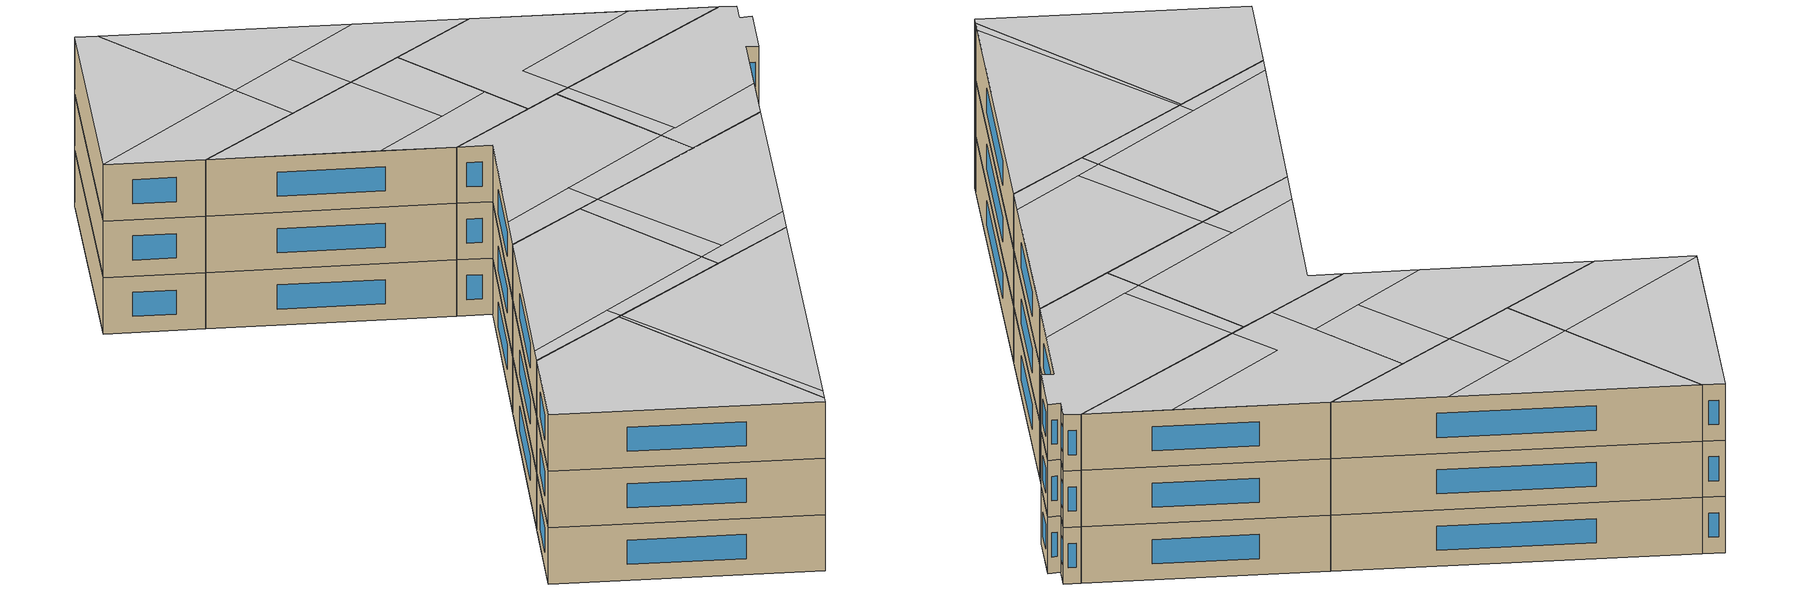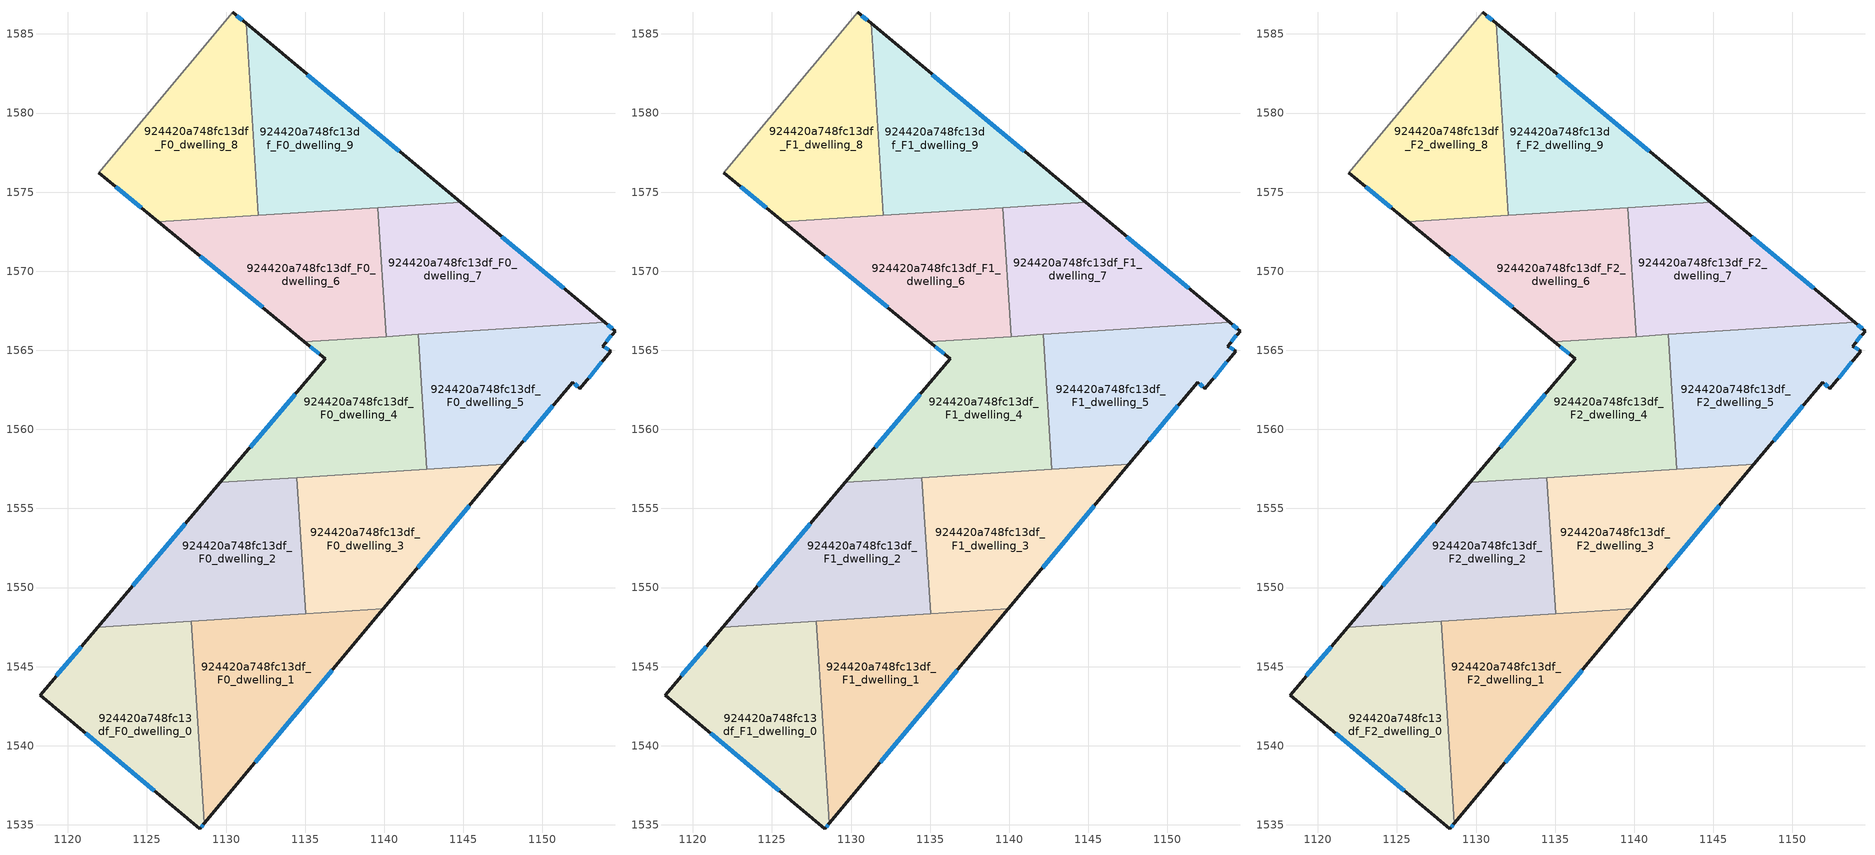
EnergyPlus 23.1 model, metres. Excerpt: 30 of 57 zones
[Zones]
924420a748fc13df_F0_dwelling_0
 floor ground (EU_floor_Construction): 1127.81,1547.87 1128.63,1535.08 1128.35,1534.76 1118.24,1543.2 1121.88,1547.49 z0
 wall outside (EU_wall_Construction): 1121.88,1547.49 1118.24,1543.2 1128.35,1534.76 1128.63,1535.08 z0:3
 wall to 924420a748fc13df_F0_dwelling_1 (EU_wall_Construction): 1128.63,1535.08 1127.81,1547.87 z0:3
 wall to 924420a748fc13df_F0_dwelling_2 (EU_wall_Construction): 1127.81,1547.87 1121.88,1547.49 z0:3
 window (EU_Window_Construction): 1128.43,1534.85 1128.55,1534.99 / 1121.13,1540.79 1125.46,1537.17 / 1120.84,1546.26 1119.28,1544.42 z0.86:2.14
924420a748fc13df_F0_dwelling_1
 floor ground (EU_floor_Construction): 1139.94,1548.65 1128.63,1535.08 1127.81,1547.87 z0
 wall outside (EU_wall_Construction): 1128.63,1535.08 1139.94,1548.65 z0:3
 wall to 924420a748fc13df_F0_dwelling_3 (EU_wall_Construction): 1139.94,1548.65 1135.03,1548.33 z0:3
 wall to 924420a748fc13df_F0_dwelling_2 (EU_wall_Construction): 1135.03,1548.33 1127.81,1547.87 z0:3
 window (EU_Window_Construction): 1131.86,1538.96 1136.71,1544.77 z0.86:2.14
924420a748fc13df_F0_dwelling_2
 floor ground (EU_floor_Construction): 1134.48,1556.95 1135.03,1548.33 1121.88,1547.49 1129.64,1556.64 z0
 wall outside (EU_wall_Construction): 1129.64,1556.64 1121.88,1547.49 z0:3
 wall to 924420a748fc13df_F0_dwelling_3 (EU_wall_Construction): 1135.03,1548.33 1134.48,1556.95 z0:3
 wall to 924420a748fc13df_F0_dwelling_4 (EU_wall_Construction): 1134.48,1556.95 1129.64,1556.64 z0:3
 window (EU_Window_Construction): 1127.42,1554.03 1124.1,1550.11 z0.86:2.14
924420a748fc13df_F0_dwelling_3
 floor ground (EU_floor_Construction): 1147.57,1557.79 1139.94,1548.65 1135.03,1548.33 1134.48,1556.95 z0
 wall outside (EU_wall_Construction): 1139.94,1548.65 1147.57,1557.79 z0:3
 wall to 924420a748fc13df_F0_dwelling_5 (EU_wall_Construction): 1147.57,1557.79 1142.69,1557.48 z0:3
 wall to 924420a748fc13df_F0_dwelling_4 (EU_wall_Construction): 1142.69,1557.48 1134.48,1556.95 z0:3
 window (EU_Window_Construction): 1142.12,1551.26 1145.39,1555.18 z0.86:2.14
924420a748fc13df_F0_dwelling_4
 floor ground (EU_floor_Construction): 1142.14,1566 1142.69,1557.48 1129.64,1556.64 1136.27,1564.46 1134.95,1565.54 z0
 wall outside (EU_wall_Construction): 1134.95,1565.54 1136.27,1564.46 1129.64,1556.64 z0:3
 wall to 924420a748fc13df_F0_dwelling_5 (EU_wall_Construction): 1142.69,1557.48 1142.14,1566 z0:3
 wall to 924420a748fc13df_F0_dwelling_6 (EU_wall_Construction): 1140.12,1565.87 1134.95,1565.54 z0:3
 wall to 924420a748fc13df_F0_dwelling_7 (EU_wall_Construction): 1142.14,1566 1140.12,1565.87 z0:3
 window (EU_Window_Construction): 1135.33,1565.23 1135.89,1564.77 / 1134.37,1562.23 1131.54,1558.88 z0.86:2.14
924420a748fc13df_F0_dwelling_5
 floor ground (EU_floor_Construction): 1154.59,1566.21 1153.81,1565.27 1154.33,1564.94 1152.36,1562.57 1151.91,1562.99 1147.57,1557.79 1142.69,1557.48 1142.14,1566 1153.94,1566.76 z0
 wall outside (EU_wall_Construction): 1147.57,1557.79 1151.91,1562.99 1152.36,1562.57 1154.33,1564.94 1153.81,1565.27 1154.59,1566.21 1153.94,1566.76 z0:3
 wall to 924420a748fc13df_F0_dwelling_7 (EU_wall_Construction): 1153.94,1566.76 1142.14,1566 z0:3
 window (EU_Window_Construction): 1154.41,1566.37 1154.12,1566.6 / 1154.03,1565.54 1154.37,1565.94 / 1154.18,1565.04 1153.96,1565.18 / 1152.93,1563.25 1153.77,1564.26 / 1152.04,1562.87 1152.23,1562.69 / 1148.81,1559.28 1150.67,1561.51 z0.86:2.14
924420a748fc13df_F0_dwelling_6
 floor ground (EU_floor_Construction): 1139.6,1574.02 1140.12,1565.87 1134.95,1565.54 1125.72,1573.13 z0
 wall outside (EU_wall_Construction): 1125.72,1573.13 1134.95,1565.54 z0:3
 wall to 924420a748fc13df_F0_dwelling_7 (EU_wall_Construction): 1140.12,1565.87 1139.6,1574.02 z0:3
 wall to 924420a748fc13df_F0_dwelling_9 (EU_wall_Construction): 1139.6,1574.02 1132.05,1573.53 z0:3
 wall to 924420a748fc13df_F0_dwelling_8 (EU_wall_Construction): 1132.05,1573.53 1125.72,1573.13 z0:3
 window (EU_Window_Construction): 1128.36,1570.96 1132.31,1567.71 z0.86:2.14
924420a748fc13df_F0_dwelling_7
 floor ground (EU_floor_Construction): 1153.94,1566.76 1140.12,1565.87 1139.6,1574.02 1144.83,1574.35 z0
 wall outside (EU_wall_Construction): 1153.94,1566.76 1144.83,1574.35 z0:3
 wall to 924420a748fc13df_F0_dwelling_9 (EU_wall_Construction): 1144.83,1574.35 1139.6,1574.02 z0:3
 window (EU_Window_Construction): 1151.34,1568.93 1147.44,1572.18 z0.86:2.14
924420a748fc13df_F0_dwelling_8
 floor ground (EU_floor_Construction): 1131.27,1585.67 1132.05,1573.53 1125.72,1573.13 1121.97,1576.22 1130.43,1586.37 z0
 wall outside (EU_wall_Construction): 1131.27,1585.67 1130.43,1586.37 / 1121.97,1576.22 1125.72,1573.13 z0:3
 wall adiabatic (EU_wall_Construction): 1130.43,1586.37 1121.97,1576.22 z0:3
 wall to 924420a748fc13df_F0_dwelling_9 (EU_wall_Construction): 1132.05,1573.53 1131.27,1585.67 z0:3
 window (EU_Window_Construction): 1131.03,1585.87 1130.67,1586.17 / 1123.04,1575.33 1124.65,1574.01 z0.86:2.14
924420a748fc13df_F0_dwelling_9
 floor ground (EU_floor_Construction): 1144.83,1574.35 1132.05,1573.53 1131.27,1585.67 z0
 wall outside (EU_wall_Construction): 1144.83,1574.35 1131.27,1585.67 z0:3
 window (EU_Window_Construction): 1140.96,1577.58 1135.15,1582.43 z0.86:2.14
924420a748fc13df_F1_dwelling_0
 floor to 924420a748fc13df_F0_dwelling_0 (EU_floor_Construction): 1127.81,1547.87 1128.63,1535.08 1128.35,1534.76 1118.24,1543.2 1121.88,1547.49 z3
 wall outside (EU_wall_Construction): 1121.88,1547.49 1118.24,1543.2 1128.35,1534.76 1128.63,1535.08 z3:6
 wall to 924420a748fc13df_F1_dwelling_1 (EU_wall_Construction): 1128.63,1535.08 1127.81,1547.87 z3:6
 wall to 924420a748fc13df_F1_dwelling_2 (EU_wall_Construction): 1127.81,1547.87 1121.88,1547.49 z3:6
 window (EU_Window_Construction): 1128.43,1534.85 1128.55,1534.99 / 1121.13,1540.79 1125.46,1537.17 / 1120.84,1546.26 1119.28,1544.42 z3.86:5.14
924420a748fc13df_F1_dwelling_1
 floor to 924420a748fc13df_F0_dwelling_1 (EU_floor_Construction): 1139.94,1548.65 1128.63,1535.08 1127.81,1547.87 z3
 wall outside (EU_wall_Construction): 1128.63,1535.08 1139.94,1548.65 z3:6
 wall to 924420a748fc13df_F1_dwelling_3 (EU_wall_Construction): 1139.94,1548.65 1135.03,1548.33 z3:6
 wall to 924420a748fc13df_F1_dwelling_2 (EU_wall_Construction): 1135.03,1548.33 1127.81,1547.87 z3:6
 window (EU_Window_Construction): 1131.86,1538.96 1136.71,1544.77 z3.86:5.14
924420a748fc13df_F1_dwelling_2
 floor to 924420a748fc13df_F0_dwelling_2 (EU_floor_Construction): 1134.48,1556.95 1135.03,1548.33 1121.88,1547.49 1129.64,1556.64 z3
 wall outside (EU_wall_Construction): 1129.64,1556.64 1121.88,1547.49 z3:6
 wall to 924420a748fc13df_F1_dwelling_3 (EU_wall_Construction): 1135.03,1548.33 1134.48,1556.95 z3:6
 wall to 924420a748fc13df_F1_dwelling_4 (EU_wall_Construction): 1134.48,1556.95 1129.64,1556.64 z3:6
 window (EU_Window_Construction): 1127.42,1554.03 1124.1,1550.11 z3.86:5.14
924420a748fc13df_F1_dwelling_3
 floor to 924420a748fc13df_F0_dwelling_3 (EU_floor_Construction): 1147.57,1557.79 1139.94,1548.65 1135.03,1548.33 1134.48,1556.95 z3
 wall outside (EU_wall_Construction): 1139.94,1548.65 1147.57,1557.79 z3:6
 wall to 924420a748fc13df_F1_dwelling_5 (EU_wall_Construction): 1147.57,1557.79 1142.69,1557.48 z3:6
 wall to 924420a748fc13df_F1_dwelling_4 (EU_wall_Construction): 1142.69,1557.48 1134.48,1556.95 z3:6
 window (EU_Window_Construction): 1142.12,1551.26 1145.39,1555.18 z3.86:5.14
924420a748fc13df_F1_dwelling_4
 floor to 924420a748fc13df_F0_dwelling_4 (EU_floor_Construction): 1142.14,1566 1142.69,1557.48 1129.64,1556.64 1136.27,1564.46 1134.95,1565.54 z3
 wall outside (EU_wall_Construction): 1134.95,1565.54 1136.27,1564.46 1129.64,1556.64 z3:6
 wall to 924420a748fc13df_F1_dwelling_5 (EU_wall_Construction): 1142.69,1557.48 1142.14,1566 z3:6
 wall to 924420a748fc13df_F1_dwelling_6 (EU_wall_Construction): 1140.12,1565.87 1134.95,1565.54 z3:6
 wall to 924420a748fc13df_F1_dwelling_7 (EU_wall_Construction): 1142.14,1566 1140.12,1565.87 z3:6
 window (EU_Window_Construction): 1135.33,1565.23 1135.89,1564.77 / 1134.37,1562.23 1131.54,1558.88 z3.86:5.14
924420a748fc13df_F1_dwelling_5
 floor to 924420a748fc13df_F0_dwelling_5 (EU_floor_Construction): 1154.59,1566.21 1153.81,1565.27 1154.33,1564.94 1152.36,1562.57 1151.91,1562.99 1147.57,1557.79 1142.69,1557.48 1142.14,1566 1153.94,1566.76 z3
 wall outside (EU_wall_Construction): 1147.57,1557.79 1151.91,1562.99 1152.36,1562.57 1154.33,1564.94 1153.81,1565.27 1154.59,1566.21 1153.94,1566.76 z3:6
 wall to 924420a748fc13df_F1_dwelling_7 (EU_wall_Construction): 1153.94,1566.76 1142.14,1566 z3:6
 window (EU_Window_Construction): 1154.41,1566.37 1154.12,1566.6 / 1154.03,1565.54 1154.37,1565.94 / 1154.18,1565.04 1153.96,1565.18 / 1152.93,1563.25 1153.77,1564.26 / 1152.04,1562.87 1152.23,1562.69 / 1148.81,1559.28 1150.67,1561.51 z3.86:5.14
924420a748fc13df_F1_dwelling_6
 floor to 924420a748fc13df_F0_dwelling_6 (EU_floor_Construction): 1139.6,1574.02 1140.12,1565.87 1134.95,1565.54 1125.72,1573.13 z3
 wall outside (EU_wall_Construction): 1125.72,1573.13 1134.95,1565.54 z3:6
 wall to 924420a748fc13df_F1_dwelling_7 (EU_wall_Construction): 1140.12,1565.87 1139.6,1574.02 z3:6
 wall to 924420a748fc13df_F1_dwelling_9 (EU_wall_Construction): 1139.6,1574.02 1132.05,1573.53 z3:6
 wall to 924420a748fc13df_F1_dwelling_8 (EU_wall_Construction): 1132.05,1573.53 1125.72,1573.13 z3:6
 window (EU_Window_Construction): 1128.36,1570.96 1132.31,1567.71 z3.86:5.14
924420a748fc13df_F1_dwelling_7
 floor to 924420a748fc13df_F0_dwelling_7 (EU_floor_Construction): 1153.94,1566.76 1140.12,1565.87 1139.6,1574.02 1144.83,1574.35 z3
 wall outside (EU_wall_Construction): 1153.94,1566.76 1144.83,1574.35 z3:6
 wall to 924420a748fc13df_F1_dwelling_9 (EU_wall_Construction): 1144.83,1574.35 1139.6,1574.02 z3:6
 window (EU_Window_Construction): 1151.34,1568.93 1147.44,1572.18 z3.86:5.14
924420a748fc13df_F1_dwelling_8
 floor to 924420a748fc13df_F0_dwelling_8 (EU_floor_Construction): 1131.27,1585.67 1132.05,1573.53 1125.72,1573.13 1121.97,1576.22 1130.43,1586.37 z3
 wall outside (EU_wall_Construction): 1131.27,1585.67 1130.43,1586.37 / 1121.97,1576.22 1125.72,1573.13 z3:6
 wall adiabatic (EU_wall_Construction): 1130.43,1586.37 1121.97,1576.22 z3:6
 wall to 924420a748fc13df_F1_dwelling_9 (EU_wall_Construction): 1132.05,1573.53 1131.27,1585.67 z3:6
 window (EU_Window_Construction): 1131.03,1585.87 1130.67,1586.17 / 1123.04,1575.33 1124.65,1574.01 z3.86:5.14
924420a748fc13df_F1_dwelling_9
 floor to 924420a748fc13df_F0_dwelling_9 (EU_floor_Construction): 1144.83,1574.35 1132.05,1573.53 1131.27,1585.67 z3
 wall outside (EU_wall_Construction): 1144.83,1574.35 1131.27,1585.67 z3:6
 window (EU_Window_Construction): 1140.96,1577.58 1135.15,1582.43 z3.86:5.14
924420a748fc13df_F2_dwelling_0
 floor to 924420a748fc13df_F1_dwelling_0 (EU_floor_Construction): 1127.81,1547.87 1128.63,1535.08 1128.35,1534.76 1118.24,1543.2 1121.88,1547.49 z6
 wall outside (EU_wall_Construction): 1121.88,1547.49 1118.24,1543.2 1128.35,1534.76 1128.63,1535.08 z6:9
 wall to 924420a748fc13df_F2_dwelling_1 (EU_wall_Construction): 1128.63,1535.08 1127.81,1547.87 z6:9
 wall to 924420a748fc13df_F2_dwelling_2 (EU_wall_Construction): 1127.81,1547.87 1121.88,1547.49 z6:9
 window (EU_Window_Construction): 1128.43,1534.85 1128.55,1534.99 / 1121.13,1540.79 1125.46,1537.17 / 1120.84,1546.26 1119.28,1544.42 z6.86:8.14
 ceiling to 924420a748fc13df_F3_dwelling_0 (EU_floor_Construction): 1128.35,1534.76 1128.63,1535.09 1127.81,1547.87 1121.88,1547.49 1118.24,1543.2 z9
924420a748fc13df_F2_dwelling_1
 floor to 924420a748fc13df_F1_dwelling_1 (EU_floor_Construction): 1139.94,1548.65 1128.63,1535.08 1127.81,1547.87 z6
 wall outside (EU_wall_Construction): 1128.63,1535.08 1139.94,1548.65 z6:9
 wall to 924420a748fc13df_F2_dwelling_3 (EU_wall_Construction): 1139.94,1548.65 1135.03,1548.33 z6:9
 wall to 924420a748fc13df_F2_dwelling_2 (EU_wall_Construction): 1135.03,1548.33 1127.81,1547.87 z6:9
 window (EU_Window_Construction): 1131.86,1538.96 1136.71,1544.77 z6.86:8.14
 ceiling to 924420a748fc13df_F3_dwelling_1 (EU_floor_Construction): 1129.08,1535.63 1139.94,1548.65 1127.97,1547.88 z9
 ceiling to 924420a748fc13df_F3_dwelling_0 (EU_floor_Construction): 1128.63,1535.09 1129.08,1535.63 1127.97,1547.88 1127.81,1547.87 z9
924420a748fc13df_F2_dwelling_2
 floor to 924420a748fc13df_F1_dwelling_2 (EU_floor_Construction): 1134.48,1556.95 1135.03,1548.33 1121.88,1547.49 1129.64,1556.64 z6
 wall outside (EU_wall_Construction): 1129.64,1556.64 1121.88,1547.49 z6:9
 wall to 924420a748fc13df_F2_dwelling_3 (EU_wall_Construction): 1135.03,1548.33 1134.48,1556.95 z6:9
 wall to 924420a748fc13df_F2_dwelling_4 (EU_wall_Construction): 1134.48,1556.95 1129.64,1556.64 z6:9
 window (EU_Window_Construction): 1127.42,1554.03 1124.1,1550.11 z6.86:8.14
 ceiling adiabatic (EU_roof_Construction): 1134.97,1549.37 1134.48,1556.95 1129.64,1556.64 1122.52,1548.25 z9
 ceiling to 924420a748fc13df_F3_dwelling_1 (EU_floor_Construction): 1135.03,1548.33 1134.97,1549.37 1127.9,1548.73 1127.97,1547.88 z9
 ceiling to 924420a748fc13df_F3_dwelling_0 (EU_floor_Construction): 1127.97,1547.88 1127.9,1548.73 1122.52,1548.25 1121.88,1547.49 z9
924420a748fc13df_F2_dwelling_3
 floor to 924420a748fc13df_F1_dwelling_3 (EU_floor_Construction): 1147.57,1557.79 1139.94,1548.65 1135.03,1548.33 1134.48,1556.95 z6
 wall outside (EU_wall_Construction): 1139.94,1548.65 1147.57,1557.79 z6:9
 wall to 924420a748fc13df_F2_dwelling_5 (EU_wall_Construction): 1147.57,1557.79 1142.69,1557.48 z6:9
 wall to 924420a748fc13df_F2_dwelling_4 (EU_wall_Construction): 1142.69,1557.48 1134.48,1556.95 z6:9
 window (EU_Window_Construction): 1142.12,1551.26 1145.39,1555.18 z6.86:8.14
 ceiling to 924420a748fc13df_F3_dwelling_3 (EU_floor_Construction): 1141,1549.92 1147.57,1557.79 1135.78,1557.04 1136.46,1549.51 z9
 ceiling to 924420a748fc13df_F3_dwelling_1 (EU_floor_Construction): 1139.94,1548.65 1141,1549.92 1134.97,1549.37 1135.03,1548.33 z9
 ceiling adiabatic (EU_roof_Construction): 1136.46,1549.51 1135.78,1557.04 1134.48,1556.95 1134.97,1549.37 z9
924420a748fc13df_F2_dwelling_4
 floor to 924420a748fc13df_F1_dwelling_4 (EU_floor_Construction): 1142.14,1566 1142.69,1557.48 1129.64,1556.64 1136.27,1564.46 1134.95,1565.54 z6
 wall outside (EU_wall_Construction): 1134.95,1565.54 1136.27,1564.46 1129.64,1556.64 z6:9
 wall to 924420a748fc13df_F2_dwelling_5 (EU_wall_Construction): 1142.69,1557.48 1142.14,1566 z6:9
 wall to 924420a748fc13df_F2_dwelling_6 (EU_wall_Construction): 1140.12,1565.87 1134.95,1565.54 z6:9
 wall to 924420a748fc13df_F2_dwelling_7 (EU_wall_Construction): 1142.14,1566 1140.12,1565.87 z6:9
 window (EU_Window_Construction): 1135.33,1565.23 1135.89,1564.77 / 1134.37,1562.23 1131.54,1558.88 z6.86:8.14
 ceiling adiabatic (EU_roof_Construction): 1142.56,1559.46 1142.14,1566 1134.95,1565.54 1136.27,1564.46 1131.16,1558.43 z9
 ceiling to 924420a748fc13df_F3_dwelling_3 (EU_floor_Construction): 1142.69,1557.48 1142.56,1559.46 1135.62,1558.83 1135.78,1557.04 z9
 ceiling to 924420a748fc13df_F3_dwelling_2 (EU_floor_Construction): 1135.78,1557.04 1135.62,1558.83 1131.16,1558.43 1129.64,1556.64 z9
924420a748fc13df_F2_dwelling_5
 floor to 924420a748fc13df_F1_dwelling_5 (EU_floor_Construction): 1154.59,1566.21 1153.81,1565.27 1154.33,1564.94 1152.36,1562.57 1151.91,1562.99 1147.57,1557.79 1142.69,1557.48 1142.14,1566 1153.94,1566.76 z6
 wall outside (EU_wall_Construction): 1147.57,1557.79 1151.91,1562.99 1152.36,1562.57 1154.33,1564.94 1153.81,1565.27 1154.59,1566.21 1153.94,1566.76 z6:9
 wall to 924420a748fc13df_F2_dwelling_7 (EU_wall_Construction): 1153.94,1566.76 1142.14,1566 z6:9
 window (EU_Window_Construction): 1154.41,1566.37 1154.12,1566.6 / 1154.03,1565.54 1154.37,1565.94 / 1154.18,1565.04 1153.96,1565.18 / 1152.93,1563.25 1153.77,1564.26 / 1152.04,1562.87 1152.23,1562.69 / 1148.81,1559.28 1150.67,1561.51 z6.86:8.14
 ceiling to 924420a748fc13df_F3_dwelling_5 (EU_floor_Construction): 1152.36,1562.57 1154.33,1564.94 1153.81,1565.27 1154.59,1566.21 1153.94,1566.76 1143.02,1566.06 1143.61,1559.56 1149.48,1560.09 1151.91,1562.99 z9
 ceiling to 924420a748fc13df_F3_dwelling_3 (EU_floor_Construction): 1147.57,1557.79 1149.48,1560.09 1142.56,1559.46 1142.69,1557.48 z9
 ceiling adiabatic (EU_roof_Construction): 1143.61,1559.56 1143.02,1566.06 1142.14,1566 1142.56,1559.46 z9
924420a748fc13df_F2_dwelling_6
 floor to 924420a748fc13df_F1_dwelling_6 (EU_floor_Construction): 1139.6,1574.02 1140.12,1565.87 1134.95,1565.54 1125.72,1573.13 z6
 wall outside (EU_wall_Construction): 1125.72,1573.13 1134.95,1565.54 z6:9
 wall to 924420a748fc13df_F2_dwelling_7 (EU_wall_Construction): 1140.12,1565.87 1139.6,1574.02 z6:9
 wall to 924420a748fc13df_F2_dwelling_9 (EU_wall_Construction): 1139.6,1574.02 1132.05,1573.53 z6:9
 wall to 924420a748fc13df_F2_dwelling_8 (EU_wall_Construction): 1132.05,1573.53 1125.72,1573.13 z6:9
 window (EU_Window_Construction): 1128.36,1570.96 1132.31,1567.71 z6.86:8.14
 ceiling to 924420a748fc13df_F3_dwelling_6 (EU_floor_Construction): 1136.72,1568.26 1136.22,1573.8 1125.72,1573.13 1132.14,1567.85 z9
 ceiling to 924420a748fc13df_F3_dwelling_7 (EU_floor_Construction): 1139.95,1568.56 1139.6,1574.02 1136.22,1573.8 1136.72,1568.26 z9
 ceiling adiabatic (EU_roof_Construction): 1140.12,1565.87 1139.95,1568.56 1132.14,1567.85 1134.95,1565.54 z9
924420a748fc13df_F2_dwelling_7
 floor to 924420a748fc13df_F1_dwelling_7 (EU_floor_Construction): 1153.94,1566.76 1140.12,1565.87 1139.6,1574.02 1144.83,1574.35 z6
 wall outside (EU_wall_Construction): 1153.94,1566.76 1144.83,1574.35 z6:9
 wall to 924420a748fc13df_F2_dwelling_9 (EU_wall_Construction): 1144.83,1574.35 1139.6,1574.02 z6:9
 window (EU_Window_Construction): 1151.34,1568.93 1147.44,1572.18 z6.86:8.14
 ceiling to 924420a748fc13df_F3_dwelling_5 (EU_floor_Construction): 1153.94,1566.76 1150.62,1569.52 1142.77,1568.81 1143.02,1566.06 z9
 ceiling adiabatic (EU_roof_Construction): 1150.62,1569.52 1144.83,1574.35 1139.6,1574.02 1140.12,1565.87 1143.02,1566.06 1142.77,1568.81 z9
924420a748fc13df_F2_dwelling_8
 floor to 924420a748fc13df_F1_dwelling_8 (EU_floor_Construction): 1131.27,1585.67 1132.05,1573.53 1125.72,1573.13 1121.97,1576.22 1130.43,1586.37 z6
 wall outside (EU_wall_Construction): 1131.27,1585.67 1130.43,1586.37 / 1121.97,1576.22 1125.72,1573.13 z6:9
 wall adiabatic (EU_wall_Construction): 1130.43,1586.37 1121.97,1576.22 z6:9
 wall to 924420a748fc13df_F2_dwelling_9 (EU_wall_Construction): 1132.05,1573.53 1131.27,1585.67 z6:9
 window (EU_Window_Construction): 1131.03,1585.87 1130.67,1586.17 / 1123.04,1575.33 1124.65,1574.01 z6.86:8.14
 ceiling to 924420a748fc13df_F3_dwelling_8 (EU_floor_Construction): 1131.82,1577.15 1131.27,1585.67 1130.43,1586.37 1122,1576.26 z9
 ceiling to 924420a748fc13df_F3_dwelling_6 (EU_floor_Construction): 1132.05,1573.53 1131.82,1577.15 1122,1576.26 1121.97,1576.22 1125.72,1573.13 z9
924420a748fc13df_F2_dwelling_9
 floor to 924420a748fc13df_F1_dwelling_9 (EU_floor_Construction): 1144.83,1574.35 1132.05,1573.53 1131.27,1585.67 z6
 wall outside (EU_wall_Construction): 1144.83,1574.35 1131.27,1585.67 z6:9
 window (EU_Window_Construction): 1140.96,1577.58 1135.15,1582.43 z6.86:8.14
 ceiling to 924420a748fc13df_F3_dwelling_8 (EU_floor_Construction): 1140.53,1577.94 1131.27,1585.67 1131.82,1577.15 z9
 ceiling to 924420a748fc13df_F3_dwelling_6 (EU_floor_Construction): 1136.22,1573.8 1135.89,1577.52 1131.82,1577.15 1132.05,1573.53 z9
 ceiling to 924420a748fc13df_F3_dwelling_7 (EU_floor_Construction): 1144.83,1574.35 1140.53,1577.94 1135.89,1577.52 1136.22,1573.8 z9
[Building]
EU S2 Campaign: North Axis=0; Terrain=City; Solar Distribution=FullExterior
[Site:Location]
Helsinki-Vantaa.AP: Latitude=60.317; Longitude=24.963; Time Zone=2; Elevation=54.6
[SizingPeriod:WeatherFileDays]
AnnualSizingPeriod: Begin Month=1; Begin Day of Month=1; End Month=12; End Day of Month=31; Day of Week for Start Day=Monday; Use Weather File Daylight Saving Period=No; Use Weather File Rain and Snow Indicators=No
[MATERIAL]
EU_InternalMass_Material: Roughness=MediumRough; Thickness=0.1; Conductivity=1; Density=1800; Specific Heat=900; Thermal Absorptance=0.9; Solar Absorptance=0.7; Visible Absorptance=0.7
[MATERIAL:NOMASS] Roughness=MediumRough; Thermal Absorptance=0.9; Solar Absorptance=0.7; Visible Absorptance=0.7
Name | Thermal Resistance
EU_wall_NoMass | 1.10183
EU_roof_NoMass; EU_floor_NoMass | 1.70606
[WINDOWMATERIAL:SIMPLEGLAZINGSYSTEM]
EU_Window_SimpleGlazing: UFactor=3.11035; Solar Heat Gain Coefficient=0.8; Visible Transmittance=0.8
[CONSTRUCTION]
EU_wall_Construction: EU_wall_NoMass
EU_roof_Construction: EU_roof_NoMass
EU_floor_Construction: EU_floor_NoMass
EU_Window_Construction: EU_Window_SimpleGlazing
EU_InternalMass_Construction: EU_InternalMass_Material
[ZONE] Type=1; Multiplier=1; Ceiling Height=autocalculate; Floor Area=autocalculate; Part of Total Floor Area=Yes
Name | Volume
924420a748fc13df_F0_dwelling_0; 924420a748fc13df_F1_dwelling_0; 924420a748fc13df_F2_dwelling_0 | 233.665
924420a748fc13df_F0_dwelling_1; 924420a748fc13df_F1_dwelling_1; 924420a748fc13df_F2_dwelling_1 | 233.617
924420a748fc13df_F0_dwelling_2; 924420a748fc13df_F1_dwelling_2; 924420a748fc13df_F2_dwelling_2 | 233.635
924420a748fc13df_F0_dwelling_3; 924420a748fc13df_F1_dwelling_3; 924420a748fc13df_F2_dwelling_3; 924420a748fc13df_F0_dwelling_8; 924420a748fc13df_F1_dwelling_8; 924420a748fc13df_F2_dwelling_8 | 233.622
924420a748fc13df_F0_dwelling_4; 924420a748fc13df_F1_dwelling_4; 924420a748fc13df_F2_dwelling_4 | 233.588
924420a748fc13df_F0_dwelling_5; 924420a748fc13df_F1_dwelling_5; 924420a748fc13df_F2_dwelling_5 | 233.633
924420a748fc13df_F0_dwelling_6; 924420a748fc13df_F1_dwelling_6; 924420a748fc13df_F2_dwelling_6 | 233.644
924420a748fc13df_F0_dwelling_7; 924420a748fc13df_F1_dwelling_7; 924420a748fc13df_F2_dwelling_7 | 233.626
924420a748fc13df_F0_dwelling_9; 924420a748fc13df_F1_dwelling_9; 924420a748fc13df_F2_dwelling_9 | 233.655
[INTERNALMASS] Construction=EU_InternalMass_Construction
Name | Zone or ZoneList | Surface Area
924420a748fc13df_F0_dwelling_0_EU_InternalMass | 924420a748fc13df_F0_dwelling_0 | 77.888
924420a748fc13df_F0_dwelling_1_EU_InternalMass | 924420a748fc13df_F0_dwelling_1 | 77.8782
924420a748fc13df_F0_dwelling_2_EU_InternalMass | 924420a748fc13df_F0_dwelling_2 | 77.8794
924420a748fc13df_F0_dwelling_3_EU_InternalMass | 924420a748fc13df_F0_dwelling_3 | 77.8798
924420a748fc13df_F0_dwelling_4_EU_InternalMass | 924420a748fc13df_F0_dwelling_4 | 77.8624
924420a748fc13df_F0_dwelling_5_EU_InternalMass | 924420a748fc13df_F0_dwelling_5 | 77.8829
924420a748fc13df_F0_dwelling_6_EU_InternalMass | 924420a748fc13df_F0_dwelling_6 | 77.8821
924420a748fc13df_F0_dwelling_7_EU_InternalMass | 924420a748fc13df_F0_dwelling_7 | 77.874
924420a748fc13df_F0_dwelling_8_EU_InternalMass | 924420a748fc13df_F0_dwelling_8 | 77.8746
924420a748fc13df_F0_dwelling_9_EU_InternalMass | 924420a748fc13df_F0_dwelling_9 | 77.8881
924420a748fc13df_F1_dwelling_0_EU_InternalMass | 924420a748fc13df_F1_dwelling_0 | 77.888
924420a748fc13df_F1_dwelling_1_EU_InternalMass | 924420a748fc13df_F1_dwelling_1 | 77.8782
924420a748fc13df_F1_dwelling_2_EU_InternalMass | 924420a748fc13df_F1_dwelling_2 | 77.8794
924420a748fc13df_F1_dwelling_3_EU_InternalMass | 924420a748fc13df_F1_dwelling_3 | 77.8798
924420a748fc13df_F1_dwelling_4_EU_InternalMass | 924420a748fc13df_F1_dwelling_4 | 77.8624
924420a748fc13df_F1_dwelling_5_EU_InternalMass | 924420a748fc13df_F1_dwelling_5 | 77.8829
924420a748fc13df_F1_dwelling_6_EU_InternalMass | 924420a748fc13df_F1_dwelling_6 | 77.8821
924420a748fc13df_F1_dwelling_7_EU_InternalMass | 924420a748fc13df_F1_dwelling_7 | 77.874
924420a748fc13df_F1_dwelling_8_EU_InternalMass | 924420a748fc13df_F1_dwelling_8 | 77.8746
924420a748fc13df_F1_dwelling_9_EU_InternalMass | 924420a748fc13df_F1_dwelling_9 | 77.8881
924420a748fc13df_F2_dwelling_0_EU_InternalMass | 924420a748fc13df_F2_dwelling_0 | 77.888
924420a748fc13df_F2_dwelling_1_EU_InternalMass | 924420a748fc13df_F2_dwelling_1 | 77.8782
924420a748fc13df_F2_dwelling_2_EU_InternalMass | 924420a748fc13df_F2_dwelling_2 | 77.8794
924420a748fc13df_F2_dwelling_3_EU_InternalMass | 924420a748fc13df_F2_dwelling_3 | 77.8798
924420a748fc13df_F2_dwelling_4_EU_InternalMass | 924420a748fc13df_F2_dwelling_4 | 77.8624
924420a748fc13df_F2_dwelling_5_EU_InternalMass | 924420a748fc13df_F2_dwelling_5 | 77.8829
924420a748fc13df_F2_dwelling_6_EU_InternalMass | 924420a748fc13df_F2_dwelling_6 | 77.8821
924420a748fc13df_F2_dwelling_7_EU_InternalMass | 924420a748fc13df_F2_dwelling_7 | 77.874
924420a748fc13df_F2_dwelling_8_EU_InternalMass | 924420a748fc13df_F2_dwelling_8 | 77.8746
924420a748fc13df_F2_dwelling_9_EU_InternalMass | 924420a748fc13df_F2_dwelling_9 | 77.8881
[OTHEREQUIPMENT] Fuel Type=Electricity; Design Level Calculation Method=Watts/Area; Power per Zone Floor Area=1; Fraction Latent=0; Fraction Radiant=0; Fraction Lost=0; Carbon Dioxide Generation Rate=0; EndUse Subcategory=EU_Step8_InternalGains
Name | Zone or ZoneList or Space or SpaceList | Schedule
EU_Step8_InternalGain_924420a748fc13df_F0_dwelling_0_f000 | 924420a748fc13df_F0_dwelling_0 | EU_Step8_GainSchedule_924420a748fc13df_F0_dwelling_0_f000
EU_Step8_InternalGain_924420a748fc13df_F0_dwelling_1_f000 | 924420a748fc13df_F0_dwelling_1 | EU_Step8_GainSchedule_924420a748fc13df_F0_dwelling_1_f000
EU_Step8_InternalGain_924420a748fc13df_F0_dwelling_2_f000 | 924420a748fc13df_F0_dwelling_2 | EU_Step8_GainSchedule_924420a748fc13df_F0_dwelling_2_f000
EU_Step8_InternalGain_924420a748fc13df_F0_dwelling_3_f000 | 924420a748fc13df_F0_dwelling_3 | EU_Step8_GainSchedule_924420a748fc13df_F0_dwelling_3_f000
EU_Step8_InternalGain_924420a748fc13df_F0_dwelling_4_f000 | 924420a748fc13df_F0_dwelling_4 | EU_Step8_GainSchedule_924420a748fc13df_F0_dwelling_4_f000
EU_Step8_InternalGain_924420a748fc13df_F0_dwelling_5_f000 | 924420a748fc13df_F0_dwelling_5 | EU_Step8_GainSchedule_924420a748fc13df_F0_dwelling_5_f000
EU_Step8_InternalGain_924420a748fc13df_F0_dwelling_6_f000 | 924420a748fc13df_F0_dwelling_6 | EU_Step8_GainSchedule_924420a748fc13df_F0_dwelling_6_f000
EU_Step8_InternalGain_924420a748fc13df_F0_dwelling_7_f000 | 924420a748fc13df_F0_dwelling_7 | EU_Step8_GainSchedule_924420a748fc13df_F0_dwelling_7_f000
EU_Step8_InternalGain_924420a748fc13df_F0_dwelling_8_f000 | 924420a748fc13df_F0_dwelling_8 | EU_Step8_GainSchedule_924420a748fc13df_F0_dwelling_8_f000
EU_Step8_InternalGain_924420a748fc13df_F0_dwelling_9_f000 | 924420a748fc13df_F0_dwelling_9 | EU_Step8_GainSchedule_924420a748fc13df_F0_dwelling_9_f000
EU_Step8_InternalGain_924420a748fc13df_F1_dwelling_0_f000 | 924420a748fc13df_F1_dwelling_0 | EU_Step8_GainSchedule_924420a748fc13df_F1_dwelling_0_f000
EU_Step8_InternalGain_924420a748fc13df_F1_dwelling_1_f000 | 924420a748fc13df_F1_dwelling_1 | EU_Step8_GainSchedule_924420a748fc13df_F1_dwelling_1_f000
EU_Step8_InternalGain_924420a748fc13df_F1_dwelling_2_f000 | 924420a748fc13df_F1_dwelling_2 | EU_Step8_GainSchedule_924420a748fc13df_F1_dwelling_2_f000
EU_Step8_InternalGain_924420a748fc13df_F1_dwelling_3_f000 | 924420a748fc13df_F1_dwelling_3 | EU_Step8_GainSchedule_924420a748fc13df_F1_dwelling_3_f000
EU_Step8_InternalGain_924420a748fc13df_F1_dwelling_4_f000 | 924420a748fc13df_F1_dwelling_4 | EU_Step8_GainSchedule_924420a748fc13df_F1_dwelling_4_f000
EU_Step8_InternalGain_924420a748fc13df_F1_dwelling_5_f000 | 924420a748fc13df_F1_dwelling_5 | EU_Step8_GainSchedule_924420a748fc13df_F1_dwelling_5_f000
EU_Step8_InternalGain_924420a748fc13df_F1_dwelling_6_f000 | 924420a748fc13df_F1_dwelling_6 | EU_Step8_GainSchedule_924420a748fc13df_F1_dwelling_6_f000
EU_Step8_InternalGain_924420a748fc13df_F1_dwelling_7_f000 | 924420a748fc13df_F1_dwelling_7 | EU_Step8_GainSchedule_924420a748fc13df_F1_dwelling_7_f000
EU_Step8_InternalGain_924420a748fc13df_F1_dwelling_8_f000 | 924420a748fc13df_F1_dwelling_8 | EU_Step8_GainSchedule_924420a748fc13df_F1_dwelling_8_f000
EU_Step8_InternalGain_924420a748fc13df_F1_dwelling_9_f000 | 924420a748fc13df_F1_dwelling_9 | EU_Step8_GainSchedule_924420a748fc13df_F1_dwelling_9_f000
EU_Step8_InternalGain_924420a748fc13df_F2_dwelling_0_f000 | 924420a748fc13df_F2_dwelling_0 | EU_Step8_GainSchedule_924420a748fc13df_F2_dwelling_0_f000
EU_Step8_InternalGain_924420a748fc13df_F2_dwelling_1_f000 | 924420a748fc13df_F2_dwelling_1 | EU_Step8_GainSchedule_924420a748fc13df_F2_dwelling_1_f000
EU_Step8_InternalGain_924420a748fc13df_F2_dwelling_2_f000 | 924420a748fc13df_F2_dwelling_2 | EU_Step8_GainSchedule_924420a748fc13df_F2_dwelling_2_f000
EU_Step8_InternalGain_924420a748fc13df_F2_dwelling_3_f000 | 924420a748fc13df_F2_dwelling_3 | EU_Step8_GainSchedule_924420a748fc13df_F2_dwelling_3_f000
EU_Step8_InternalGain_924420a748fc13df_F2_dwelling_4_f000 | 924420a748fc13df_F2_dwelling_4 | EU_Step8_GainSchedule_924420a748fc13df_F2_dwelling_4_f000
EU_Step8_InternalGain_924420a748fc13df_F2_dwelling_5_f000 | 924420a748fc13df_F2_dwelling_5 | EU_Step8_GainSchedule_924420a748fc13df_F2_dwelling_5_f000
EU_Step8_InternalGain_924420a748fc13df_F2_dwelling_6_f000 | 924420a748fc13df_F2_dwelling_6 | EU_Step8_GainSchedule_924420a748fc13df_F2_dwelling_6_f000
EU_Step8_InternalGain_924420a748fc13df_F2_dwelling_7_f000 | 924420a748fc13df_F2_dwelling_7 | EU_Step8_GainSchedule_924420a748fc13df_F2_dwelling_7_f000
EU_Step8_InternalGain_924420a748fc13df_F2_dwelling_8_f000 | 924420a748fc13df_F2_dwelling_8 | EU_Step8_GainSchedule_924420a748fc13df_F2_dwelling_8_f000
EU_Step8_InternalGain_924420a748fc13df_F2_dwelling_9_f000 | 924420a748fc13df_F2_dwelling_9 | EU_Step8_GainSchedule_924420a748fc13df_F2_dwelling_9_f000
[ZONEVENTILATION:DESIGNFLOWRATE] Schedule=EU_AlwaysOn; Design Flow Rate Calculation Method=AirChanges/Hour; Air Changes per Hour=0.756316; Ventilation Type=Natural; Fan Pressure Rise=0; Fan Total Efficiency=1; Constant Term Coefficient=1; Temperature Term Coefficient=0; Velocity Term Coefficient=0; Velocity Squared Term Coefficient=0; Minimum Indoor Temperature=-100; Maximum Indoor Temperature=100; Delta Temperature=-100; Minimum Outdoor Temperature=-100; Maximum Outdoor Temperature=100; Maximum Wind Speed=40
Name | Zone or ZoneList or Space or SpaceList
EU_ConstantAir_924420a748fc13df_F0_dwelling_0 | 924420a748fc13df_F0_dwelling_0
EU_ConstantAir_924420a748fc13df_F0_dwelling_1 | 924420a748fc13df_F0_dwelling_1
EU_ConstantAir_924420a748fc13df_F0_dwelling_2 | 924420a748fc13df_F0_dwelling_2
EU_ConstantAir_924420a748fc13df_F0_dwelling_3 | 924420a748fc13df_F0_dwelling_3
EU_ConstantAir_924420a748fc13df_F0_dwelling_4 | 924420a748fc13df_F0_dwelling_4
EU_ConstantAir_924420a748fc13df_F0_dwelling_5 | 924420a748fc13df_F0_dwelling_5
EU_ConstantAir_924420a748fc13df_F0_dwelling_6 | 924420a748fc13df_F0_dwelling_6
EU_ConstantAir_924420a748fc13df_F0_dwelling_7 | 924420a748fc13df_F0_dwelling_7
EU_ConstantAir_924420a748fc13df_F0_dwelling_8 | 924420a748fc13df_F0_dwelling_8
EU_ConstantAir_924420a748fc13df_F0_dwelling_9 | 924420a748fc13df_F0_dwelling_9
EU_ConstantAir_924420a748fc13df_F1_dwelling_0 | 924420a748fc13df_F1_dwelling_0
EU_ConstantAir_924420a748fc13df_F1_dwelling_1 | 924420a748fc13df_F1_dwelling_1
EU_ConstantAir_924420a748fc13df_F1_dwelling_2 | 924420a748fc13df_F1_dwelling_2
EU_ConstantAir_924420a748fc13df_F1_dwelling_3 | 924420a748fc13df_F1_dwelling_3
EU_ConstantAir_924420a748fc13df_F1_dwelling_4 | 924420a748fc13df_F1_dwelling_4
EU_ConstantAir_924420a748fc13df_F1_dwelling_5 | 924420a748fc13df_F1_dwelling_5
EU_ConstantAir_924420a748fc13df_F1_dwelling_6 | 924420a748fc13df_F1_dwelling_6
EU_ConstantAir_924420a748fc13df_F1_dwelling_7 | 924420a748fc13df_F1_dwelling_7
EU_ConstantAir_924420a748fc13df_F1_dwelling_8 | 924420a748fc13df_F1_dwelling_8
EU_ConstantAir_924420a748fc13df_F1_dwelling_9 | 924420a748fc13df_F1_dwelling_9
EU_ConstantAir_924420a748fc13df_F2_dwelling_0 | 924420a748fc13df_F2_dwelling_0
EU_ConstantAir_924420a748fc13df_F2_dwelling_1 | 924420a748fc13df_F2_dwelling_1
EU_ConstantAir_924420a748fc13df_F2_dwelling_2 | 924420a748fc13df_F2_dwelling_2
EU_ConstantAir_924420a748fc13df_F2_dwelling_3 | 924420a748fc13df_F2_dwelling_3
EU_ConstantAir_924420a748fc13df_F2_dwelling_4 | 924420a748fc13df_F2_dwelling_4
EU_ConstantAir_924420a748fc13df_F2_dwelling_5 | 924420a748fc13df_F2_dwelling_5
EU_ConstantAir_924420a748fc13df_F2_dwelling_6 | 924420a748fc13df_F2_dwelling_6
EU_ConstantAir_924420a748fc13df_F2_dwelling_7 | 924420a748fc13df_F2_dwelling_7
EU_ConstantAir_924420a748fc13df_F2_dwelling_8 | 924420a748fc13df_F2_dwelling_8
EU_ConstantAir_924420a748fc13df_F2_dwelling_9 | 924420a748fc13df_F2_dwelling_9
[HVACTEMPLATE:THERMOSTAT] Constant Heating Setpoint=20; Constant Cooling Setpoint=50
EU_HeatOnly_924420a748fc13df_F0_dwelling_0; EU_HeatOnly_924420a748fc13df_F0_dwelling_1; EU_HeatOnly_924420a748fc13df_F0_dwelling_2; EU_HeatOnly_924420a748fc13df_F0_dwelling_3; EU_HeatOnly_924420a748fc13df_F0_dwelling_4; EU_HeatOnly_924420a748fc13df_F0_dwelling_5; EU_HeatOnly_924420a748fc13df_F0_dwelling_6; EU_HeatOnly_924420a748fc13df_F0_dwelling_7; EU_HeatOnly_924420a748fc13df_F0_dwelling_8; EU_HeatOnly_924420a748fc13df_F0_dwelling_9; EU_HeatOnly_924420a748fc13df_F1_dwelling_0; EU_HeatOnly_924420a748fc13df_F1_dwelling_1; EU_HeatOnly_924420a748fc13df_F1_dwelling_2; EU_HeatOnly_924420a748fc13df_F1_dwelling_3; EU_HeatOnly_924420a748fc13df_F1_dwelling_4; EU_HeatOnly_924420a748fc13df_F1_dwelling_5; EU_HeatOnly_924420a748fc13df_F1_dwelling_6; EU_HeatOnly_924420a748fc13df_F1_dwelling_7; EU_HeatOnly_924420a748fc13df_F1_dwelling_8; EU_HeatOnly_924420a748fc13df_F1_dwelling_9; EU_HeatOnly_924420a748fc13df_F2_dwelling_0; EU_HeatOnly_924420a748fc13df_F2_dwelling_1; EU_HeatOnly_924420a748fc13df_F2_dwelling_2; EU_HeatOnly_924420a748fc13df_F2_dwelling_3; EU_HeatOnly_924420a748fc13df_F2_dwelling_4; EU_HeatOnly_924420a748fc13df_F2_dwelling_5; EU_HeatOnly_924420a748fc13df_F2_dwelling_6; EU_HeatOnly_924420a748fc13df_F2_dwelling_7; EU_HeatOnly_924420a748fc13df_F2_dwelling_8; EU_HeatOnly_924420a748fc13df_F2_dwelling_9; EU_HeatOnly_924420a748fc13df_F3_dwelling_0; EU_HeatOnly_924420a748fc13df_F3_dwelling_1; EU_HeatOnly_924420a748fc13df_F3_dwelling_2; EU_HeatOnly_924420a748fc13df_F3_dwelling_3; EU_HeatOnly_924420a748fc13df_F3_dwelling_4; EU_HeatOnly_924420a748fc13df_F3_dwelling_5; EU_HeatOnly_924420a748fc13df_F3_dwelling_6; EU_HeatOnly_924420a748fc13df_F3_dwelling_7; EU_HeatOnly_924420a748fc13df_F3_dwelling_8; EU_HeatOnly_924420a748fc13df_F4_dwelling_0; EU_HeatOnly_924420a748fc13df_F4_dwelling_1
[HVACTEMPLATE:ZONE:IDEALLOADSAIRSYSTEM] System Availability Schedule=EU_AlwaysOn; Maximum Heating Supply Air Temperature=50; Minimum Cooling Supply Air Temperature=13; Maximum Heating Supply Air Humidity Ratio=0.0156; Minimum Cooling Supply Air Humidity Ratio=0.0077; Heating Limit=NoLimit; Cooling Limit=NoLimit; Heating Availability Schedule=EU_AlwaysOn; Cooling Availability Schedule=EU_CoolingOff; Dehumidification Control Type=ConstantSensibleHeatRatio; Cooling Sensible Heat Ratio=0.7; Dehumidification Setpoint=60; Humidification Control Type=None; Humidification Setpoint=30; Outdoor Air Method=None; Outdoor Air Flow Rate per Person=0.00944; Outdoor Air Flow Rate per Zone Floor Area=0; Outdoor Air Flow Rate per Zone=0; Demand Controlled Ventilation Type=None; Outdoor Air Economizer Type=NoEconomizer; Heat Recovery Type=None; Sensible Heat Recovery Effectiveness=0.7; Latent Heat Recovery Effectiveness=0.65
Name | Template Thermostat
924420a748fc13df_F0_dwelling_0 | EU_HeatOnly_924420a748fc13df_F0_dwelling_0
924420a748fc13df_F0_dwelling_1 | EU_HeatOnly_924420a748fc13df_F0_dwelling_1
924420a748fc13df_F0_dwelling_2 | EU_HeatOnly_924420a748fc13df_F0_dwelling_2
924420a748fc13df_F0_dwelling_3 | EU_HeatOnly_924420a748fc13df_F0_dwelling_3
924420a748fc13df_F0_dwelling_4 | EU_HeatOnly_924420a748fc13df_F0_dwelling_4
924420a748fc13df_F0_dwelling_5 | EU_HeatOnly_924420a748fc13df_F0_dwelling_5
924420a748fc13df_F0_dwelling_6 | EU_HeatOnly_924420a748fc13df_F0_dwelling_6
924420a748fc13df_F0_dwelling_7 | EU_HeatOnly_924420a748fc13df_F0_dwelling_7
924420a748fc13df_F0_dwelling_8 | EU_HeatOnly_924420a748fc13df_F0_dwelling_8
924420a748fc13df_F0_dwelling_9 | EU_HeatOnly_924420a748fc13df_F0_dwelling_9
924420a748fc13df_F1_dwelling_0 | EU_HeatOnly_924420a748fc13df_F1_dwelling_0
924420a748fc13df_F1_dwelling_1 | EU_HeatOnly_924420a748fc13df_F1_dwelling_1
924420a748fc13df_F1_dwelling_2 | EU_HeatOnly_924420a748fc13df_F1_dwelling_2
924420a748fc13df_F1_dwelling_3 | EU_HeatOnly_924420a748fc13df_F1_dwelling_3
924420a748fc13df_F1_dwelling_4 | EU_HeatOnly_924420a748fc13df_F1_dwelling_4
924420a748fc13df_F1_dwelling_5 | EU_HeatOnly_924420a748fc13df_F1_dwelling_5
924420a748fc13df_F1_dwelling_6 | EU_HeatOnly_924420a748fc13df_F1_dwelling_6
924420a748fc13df_F1_dwelling_7 | EU_HeatOnly_924420a748fc13df_F1_dwelling_7
924420a748fc13df_F1_dwelling_8 | EU_HeatOnly_924420a748fc13df_F1_dwelling_8
924420a748fc13df_F1_dwelling_9 | EU_HeatOnly_924420a748fc13df_F1_dwelling_9
924420a748fc13df_F2_dwelling_0 | EU_HeatOnly_924420a748fc13df_F2_dwelling_0
924420a748fc13df_F2_dwelling_1 | EU_HeatOnly_924420a748fc13df_F2_dwelling_1
924420a748fc13df_F2_dwelling_2 | EU_HeatOnly_924420a748fc13df_F2_dwelling_2
924420a748fc13df_F2_dwelling_3 | EU_HeatOnly_924420a748fc13df_F2_dwelling_3
924420a748fc13df_F2_dwelling_4 | EU_HeatOnly_924420a748fc13df_F2_dwelling_4
924420a748fc13df_F2_dwelling_5 | EU_HeatOnly_924420a748fc13df_F2_dwelling_5
924420a748fc13df_F2_dwelling_6 | EU_HeatOnly_924420a748fc13df_F2_dwelling_6
924420a748fc13df_F2_dwelling_7 | EU_HeatOnly_924420a748fc13df_F2_dwelling_7
924420a748fc13df_F2_dwelling_8 | EU_HeatOnly_924420a748fc13df_F2_dwelling_8
924420a748fc13df_F2_dwelling_9 | EU_HeatOnly_924420a748fc13df_F2_dwelling_9
[SIZING:ZONE] Zone Cooling Design Supply Air Temperature Input Method=SupplyAirTemperature; Zone Cooling Design Supply Air Temperature=13; Zone Heating Design Supply Air Temperature Input Method=SupplyAirTemperature; Zone Heating Design Supply Air Temperature=50; Zone Cooling Design Supply Air Humidity Ratio=0.008; Zone Heating Design Supply Air Humidity Ratio=0.008; Cooling Design Air Flow Method=DesignDay; Cooling Design Air Flow Rate=0; Cooling Minimum Air Flow per Zone Floor Area=0.000762; Cooling Minimum Air Flow=0; Cooling Minimum Air Flow Fraction=0.2; Heating Design Air Flow Method=DesignDay; Heating Design Air Flow Rate=0; Heating Maximum Air Flow per Zone Floor Area=0.002032; Heating Maximum Air Flow=0.141576; Heating Maximum Air Flow Fraction=0.3; Account for Dedicated Outdoor Air System=No; Dedicated Outdoor Air System Control Strategy=NeutralSupplyAir; Dedicated Outdoor Air Low Setpoint Temperature for Design=autosize; Dedicated Outdoor Air High Setpoint Temperature for Design=autosize; Zone Load Sizing Method=Sensible Load Only No Latent Load; Zone Latent Cooling Design Supply Air Humidity Ratio Input Method=HumidityRatioDifference; Zone Cooling Design Supply Air Humidity Ratio Difference=0.005; Zone Latent Heating Design Supply Air Humidity Ratio Input Method=HumidityRatioDifference; Zone Humidification Design Supply Air Humidity Ratio Difference=0.005
924420a748fc13df_F0_dwelling_0; 924420a748fc13df_F0_dwelling_1; 924420a748fc13df_F0_dwelling_2; 924420a748fc13df_F0_dwelling_3; 924420a748fc13df_F0_dwelling_4; 924420a748fc13df_F0_dwelling_5; 924420a748fc13df_F0_dwelling_6; 924420a748fc13df_F0_dwelling_7; 924420a748fc13df_F0_dwelling_8; 924420a748fc13df_F0_dwelling_9; 924420a748fc13df_F1_dwelling_0; 924420a748fc13df_F1_dwelling_1; 924420a748fc13df_F1_dwelling_2; 924420a748fc13df_F1_dwelling_3; 924420a748fc13df_F1_dwelling_4; 924420a748fc13df_F1_dwelling_5; 924420a748fc13df_F1_dwelling_6; 924420a748fc13df_F1_dwelling_7; 924420a748fc13df_F1_dwelling_8; 924420a748fc13df_F1_dwelling_9; 924420a748fc13df_F2_dwelling_0; 924420a748fc13df_F2_dwelling_1; 924420a748fc13df_F2_dwelling_2; 924420a748fc13df_F2_dwelling_3; 924420a748fc13df_F2_dwelling_4; 924420a748fc13df_F2_dwelling_5; 924420a748fc13df_F2_dwelling_6; 924420a748fc13df_F2_dwelling_7; 924420a748fc13df_F2_dwelling_8; 924420a748fc13df_F2_dwelling_9
[SCHEDULE:CONSTANT]
Name | Hourly Value
EU_AlwaysOn | 1
EU_CoolingOff | 0
[SCHEDULE:FILE] Column Number=1; Rows to Skip at Top=0; Number of Hours of Data=8760; Column Separator=Comma; Interpolate to Timestep=No; Minutes per Item=60; Adjust Schedule for Daylight Savings=Yes
Name | File
EU_Step8_GainSchedule_924420a748fc13df_F0_dwelling_0_f000 | ../../schedules/924420a748fc13df/924420a748fc13df_F0_dwelling_0_f000_gain.csv
EU_Step8_GainSchedule_924420a748fc13df_F0_dwelling_1_f000 | ../../schedules/924420a748fc13df/924420a748fc13df_F0_dwelling_1_f000_gain.csv
EU_Step8_GainSchedule_924420a748fc13df_F0_dwelling_2_f000 | ../../schedules/924420a748fc13df/924420a748fc13df_F0_dwelling_2_f000_gain.csv
EU_Step8_GainSchedule_924420a748fc13df_F0_dwelling_3_f000 | ../../schedules/924420a748fc13df/924420a748fc13df_F0_dwelling_3_f000_gain.csv
EU_Step8_GainSchedule_924420a748fc13df_F0_dwelling_4_f000 | ../../schedules/924420a748fc13df/924420a748fc13df_F0_dwelling_4_f000_gain.csv
EU_Step8_GainSchedule_924420a748fc13df_F0_dwelling_5_f000 | ../../schedules/924420a748fc13df/924420a748fc13df_F0_dwelling_5_f000_gain.csv
EU_Step8_GainSchedule_924420a748fc13df_F0_dwelling_6_f000 | ../../schedules/924420a748fc13df/924420a748fc13df_F0_dwelling_6_f000_gain.csv
EU_Step8_GainSchedule_924420a748fc13df_F0_dwelling_7_f000 | ../../schedules/924420a748fc13df/924420a748fc13df_F0_dwelling_7_f000_gain.csv
EU_Step8_GainSchedule_924420a748fc13df_F0_dwelling_8_f000 | ../../schedules/924420a748fc13df/924420a748fc13df_F0_dwelling_8_f000_gain.csv
EU_Step8_GainSchedule_924420a748fc13df_F0_dwelling_9_f000 | ../../schedules/924420a748fc13df/924420a748fc13df_F0_dwelling_9_f000_gain.csv
EU_Step8_GainSchedule_924420a748fc13df_F1_dwelling_0_f000 | ../../schedules/924420a748fc13df/924420a748fc13df_F1_dwelling_0_f000_gain.csv
EU_Step8_GainSchedule_924420a748fc13df_F1_dwelling_1_f000 | ../../schedules/924420a748fc13df/924420a748fc13df_F1_dwelling_1_f000_gain.csv
EU_Step8_GainSchedule_924420a748fc13df_F1_dwelling_2_f000 | ../../schedules/924420a748fc13df/924420a748fc13df_F1_dwelling_2_f000_gain.csv
EU_Step8_GainSchedule_924420a748fc13df_F1_dwelling_3_f000 | ../../schedules/924420a748fc13df/924420a748fc13df_F1_dwelling_3_f000_gain.csv
EU_Step8_GainSchedule_924420a748fc13df_F1_dwelling_4_f000 | ../../schedules/924420a748fc13df/924420a748fc13df_F1_dwelling_4_f000_gain.csv
EU_Step8_GainSchedule_924420a748fc13df_F1_dwelling_5_f000 | ../../schedules/924420a748fc13df/924420a748fc13df_F1_dwelling_5_f000_gain.csv
EU_Step8_GainSchedule_924420a748fc13df_F1_dwelling_6_f000 | ../../schedules/924420a748fc13df/924420a748fc13df_F1_dwelling_6_f000_gain.csv
EU_Step8_GainSchedule_924420a748fc13df_F1_dwelling_7_f000 | ../../schedules/924420a748fc13df/924420a748fc13df_F1_dwelling_7_f000_gain.csv
EU_Step8_GainSchedule_924420a748fc13df_F1_dwelling_8_f000 | ../../schedules/924420a748fc13df/924420a748fc13df_F1_dwelling_8_f000_gain.csv
EU_Step8_GainSchedule_924420a748fc13df_F1_dwelling_9_f000 | ../../schedules/924420a748fc13df/924420a748fc13df_F1_dwelling_9_f000_gain.csv
EU_Step8_GainSchedule_924420a748fc13df_F2_dwelling_0_f000 | ../../schedules/924420a748fc13df/924420a748fc13df_F2_dwelling_0_f000_gain.csv
EU_Step8_GainSchedule_924420a748fc13df_F2_dwelling_1_f000 | ../../schedules/924420a748fc13df/924420a748fc13df_F2_dwelling_1_f000_gain.csv
EU_Step8_GainSchedule_924420a748fc13df_F2_dwelling_2_f000 | ../../schedules/924420a748fc13df/924420a748fc13df_F2_dwelling_2_f000_gain.csv
EU_Step8_GainSchedule_924420a748fc13df_F2_dwelling_3_f000 | ../../schedules/924420a748fc13df/924420a748fc13df_F2_dwelling_3_f000_gain.csv
EU_Step8_GainSchedule_924420a748fc13df_F2_dwelling_4_f000 | ../../schedules/924420a748fc13df/924420a748fc13df_F2_dwelling_4_f000_gain.csv
EU_Step8_GainSchedule_924420a748fc13df_F2_dwelling_5_f000 | ../../schedules/924420a748fc13df/924420a748fc13df_F2_dwelling_5_f000_gain.csv
EU_Step8_GainSchedule_924420a748fc13df_F2_dwelling_6_f000 | ../../schedules/924420a748fc13df/924420a748fc13df_F2_dwelling_6_f000_gain.csv
EU_Step8_GainSchedule_924420a748fc13df_F2_dwelling_7_f000 | ../../schedules/924420a748fc13df/924420a748fc13df_F2_dwelling_7_f000_gain.csv
EU_Step8_GainSchedule_924420a748fc13df_F2_dwelling_8_f000 | ../../schedules/924420a748fc13df/924420a748fc13df_F2_dwelling_8_f000_gain.csv
EU_Step8_GainSchedule_924420a748fc13df_F2_dwelling_9_f000 | ../../schedules/924420a748fc13df/924420a748fc13df_F2_dwelling_9_f000_gain.csv
